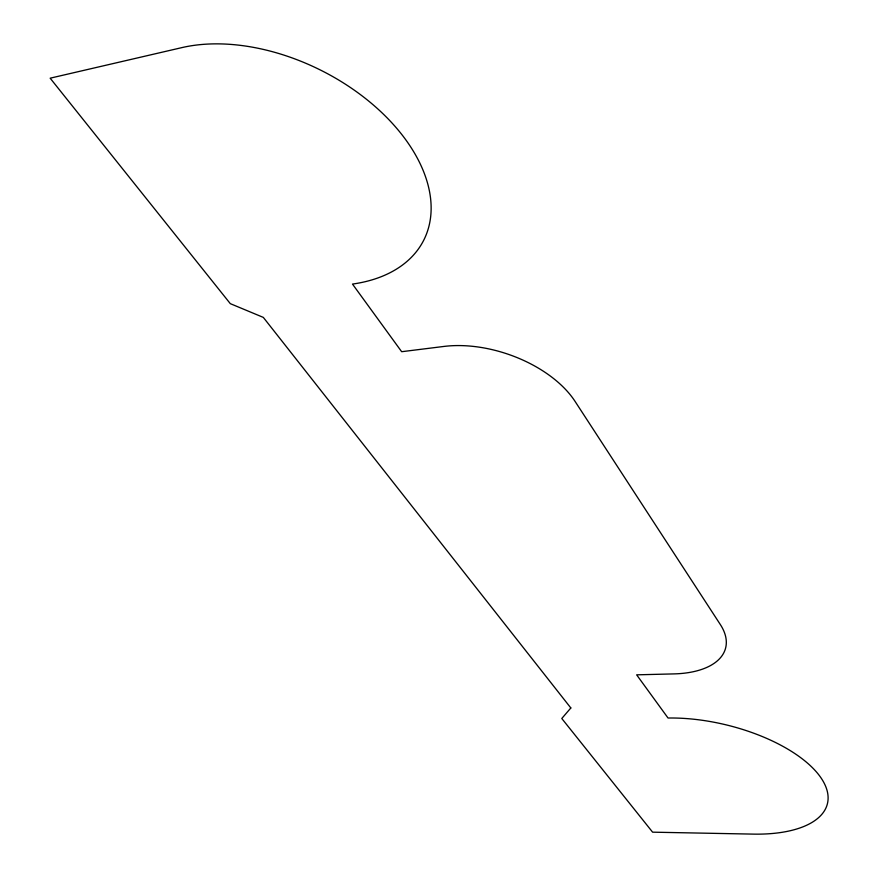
<?xml version="1.0" encoding="UTF-8"?>
<svg xmlns="http://www.w3.org/2000/svg" width="878" height="878" viewBox="0 0 878 878"><rect width="100%" height="100%" fill="white"/><g stroke="black" fill="none" stroke-linecap="round" stroke-linejoin="round"><path stroke-width="1.32" d="M570.832 707.964L561.788 718.5L652.606 832.168L752.457 834.1A116.565 52.592 13.7 0 0 819.986 776.426A116.565 52.592 13.7 0 0 668.048 718.028L636.638 674.831L674.019 673.898A86.296 43.889 14.9 0 0 720.344 624.565L575.101 401.444A98.073 56.927 18.8 0 0 444.038 346.426L401.663 351.705L352.484 284.077A168.411 105.832 26.5 0 0 405.702 139.69A168.411 105.832 26.5 0 0 180.725 47.884L50.156 78.186L230.31 303.656L263.323 317.397L570.832 707.964"/></g></svg>
